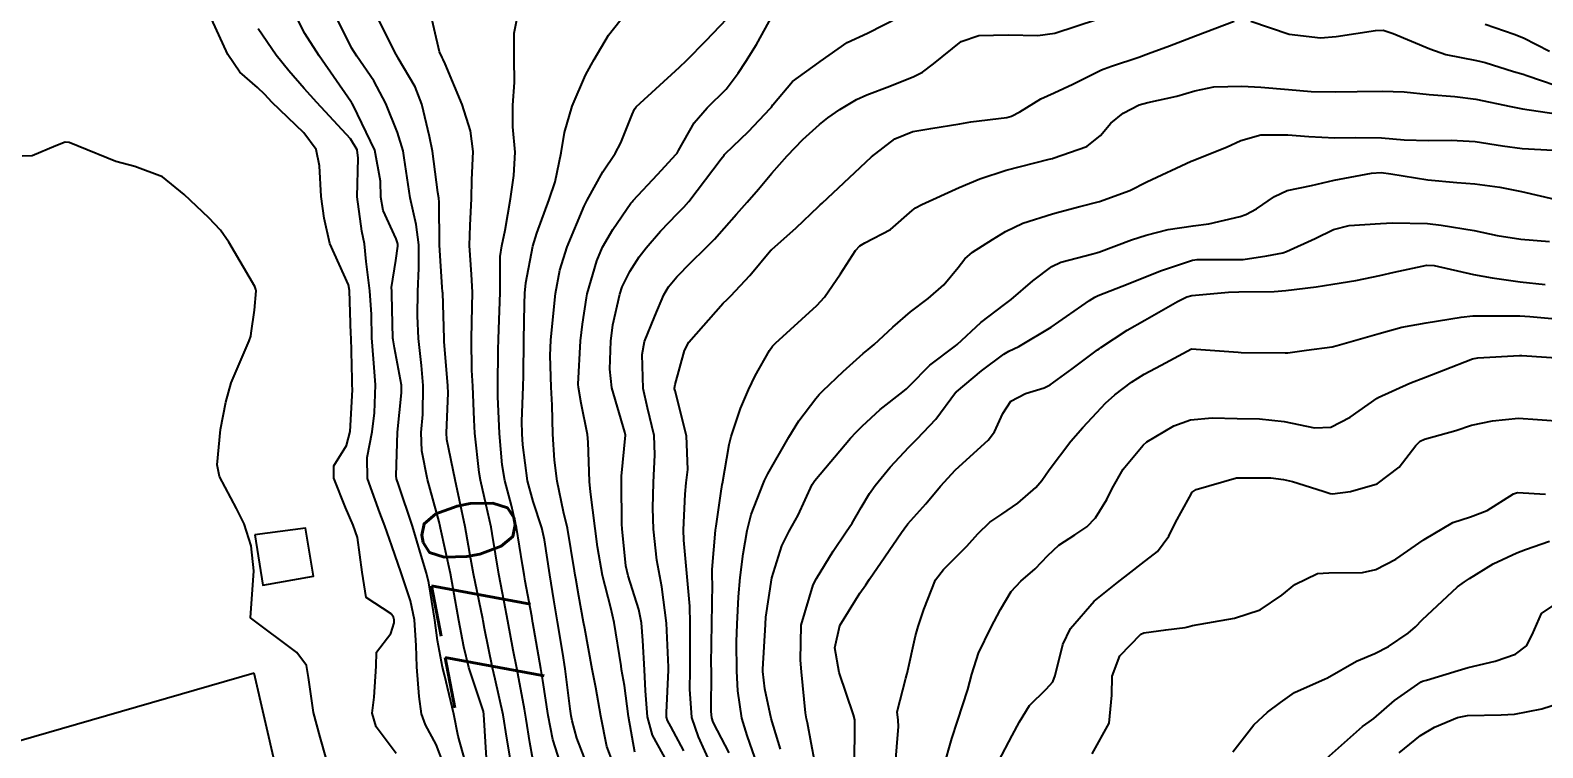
# Model space of a CAD drawing. Header units: metres. Extents: x 318500 to 325275, y 7408834 to 7428799.
# Drawn here: x 321789.5 to 321854.1, y 7423476 to 7423506.6 of the extents above; entities that cross this region are included whole.
import ezdxf
from ezdxf.enums import TextEntityAlignment as Align

# ---------------------------------------------------------------- set-up
doc = ezdxf.new("R2010")
doc.units = ezdxf.units.M
doc.header["$MEASUREMENT"] = 0
for name, color, linetype in [('Cotas', 45, 'Continuous'), ('Curvas de Nivel 1m', 11, 'Continuous'), ('Curvas de Nivel 5m', 15, 'Continuous'), ('Edificações', 30, 'Continuous'), ('Vias Primárias', 230, 'Continuous')]:
    doc.layers.add(name, color=color, linetype=linetype)
doc.styles.add('Style-STANDARD', font='STANDARD.shx')

msp = doc.modelspace()

# ---------------------------------------------------------------- linework, layer by layer
at = {"layer": 'Curvas de Nivel 1m', "flags": 128}
for points, elevation in [([(321805.14, 7423475.723), (321804.847, 7423476.116), (321804.279, 7423476.863), (321804.115, 7423477.441), (321804.194, 7423478.117), (321804.288, 7423479.439), (321804.302, 7423480.036), (321804.911, 7423480.842), (321805.051, 7423481.295), (321805.051, 7423481.428), (321805.026, 7423481.533), (321804.923, 7423481.683), (321803.864, 7423482.38), (321803.683, 7423483.449), (321803.489, 7423484.925), (321803.308, 7423485.455), (321802.981, 7423486.213), (321802.48, 7423487.465), (321802.484, 7423487.987), (321803.014, 7423488.851), (321803.181, 7423489.458), (321803.272, 7423491.232), (321803.266, 7423491.457), (321803.262, 7423491.666), (321803.213, 7423493.458), (321803.209, 7423493.595), (321803.153, 7423495.459), (321803.104, 7423495.7), (321802.313, 7423497.468), (321802.066, 7423498.546), (321801.943, 7423499.472), (321801.866, 7423500.777), (321801.728, 7423501.475), (321801.191, 7423502.189), (321799.828, 7423503.501), (321799.528, 7423503.82), (321799.216, 7423504.121), (321798.473, 7423504.772), (321797.953, 7423505.529), (321797.253, 7423507.047)], 766), ([(321808.079, 7423475.388), (321807.785, 7423476.456), (321807.6, 7423477.393), (321807.201, 7423479.081), (321807.122, 7423479.398), (321806.907, 7423480.543), (321806.785, 7423481.402), (321806.532, 7423483.002), (321806.428, 7423483.408), (321806.2, 7423484.162), (321805.831, 7423485.417), (321805.236, 7423487.187), (321805.16, 7423487.428), (321805.142, 7423487.568), (321805.194, 7423489.427), (321805.368, 7423491.102), (321805.362, 7423491.425), (321805.074, 7423493.013), (321805.006, 7423493.358), (321804.999, 7423493.431), (321804.961, 7423495.295), (321804.95, 7423495.432), (321804.946, 7423495.589), (321805.12, 7423496.738), (321805.208, 7423497.349), (321805.211, 7423497.429), (321805.201, 7423497.499), (321805.132, 7423497.665), (321804.587, 7423498.881), (321804.48, 7423499.44), (321804.473, 7423500.127), (321804.23, 7423501.444), (321803.299, 7423503.369), (321803.253, 7423503.459), (321803.238, 7423503.487), (321803.211, 7423503.528), (321801.849, 7423505.474), (321801.244, 7423506.423), (321800.704, 7423507.488)], 768), ([(321808.993, 7423475.529), (321808.886, 7423477.38), (321808.862, 7423477.507), (321808.245, 7423479.386), (321808.028, 7423480.264), (321807.817, 7423481.391), (321807.573, 7423482.754), (321807.452, 7423483.395), (321807.034, 7423485.335), (321807.02, 7423485.4), (321806.973, 7423485.598), (321806.483, 7423487.408), (321806.232, 7423488.631), (321806.208, 7423489.412), (321806.27, 7423490.172), (321806.298, 7423491.411), (321806.216, 7423492.259), (321806.097, 7423493.415), (321806.052, 7423494.378), (321806.068, 7423495.415), (321806.107, 7423496.423), (321806.104, 7423497.415), (321805.999, 7423498.278), (321805.733, 7423499.421), (321805.487, 7423501.114), (321805.434, 7423501.426), (321805.191, 7423502.195), (321804.693, 7423503.438), (321804.183, 7423504.409), (321803.466, 7423505.456), (321803.235, 7423505.81), (321802.41, 7423507.468)], 769), ([(321810.971, 7423475.478), (321810.848, 7423476.185), (321810.688, 7423477.183), (321810.661, 7423477.353), (321810.61, 7423477.607), (321810.283, 7423479.359), (321810.138, 7423480.125), (321809.903, 7423481.365), (321809.745, 7423482.185), (321809.516, 7423483.371), (321809.24, 7423485.101), (321809.191, 7423485.377), (321808.984, 7423486.316), (321808.742, 7423487.383), (321808.683, 7423487.704), (321808.491, 7423489.385), (321808.464, 7423489.951), (321808.406, 7423491.386), (321808.375, 7423492.072), (321808.353, 7423493.387), (321808.365, 7423494.109), (321808.392, 7423495.387), (321808.353, 7423496.146), (321808.272, 7423497.389), (321808.298, 7423498.229), (321808.35, 7423499.388), (321808.374, 7423500.176), (321808.422, 7423501.388), (321808.316, 7423502.266), (321807.954, 7423503.393), (321807.227, 7423505.131), (321807.144, 7423505.316), (321807.101, 7423505.402), (321806.994, 7423505.643), (321806.57, 7423507.41)], 771), ([(321812.138, 7423475.331), (321811.827, 7423476.313), (321811.629, 7423477.338), (321811.396, 7423478.829), (321811.311, 7423479.344), (321810.97, 7423481.298), (321810.964, 7423481.349), (321810.955, 7423481.385), (321810.922, 7423481.583), (321810.649, 7423483.066), (321810.595, 7423483.355), (321810.529, 7423483.773), (321810.274, 7423485.36), (321810.057, 7423486.291), (321809.775, 7423487.368), (321809.664, 7423488.028), (321809.551, 7423489.372), (321809.475, 7423490.942), (321809.477, 7423491.374), (321809.498, 7423492.949), (321809.501, 7423493.374), (321809.519, 7423493.808), (321809.574, 7423495.373), (321809.584, 7423496.912), (321809.642, 7423497.372), (321809.798, 7423498.032), (321810.013, 7423499.367), (321810.161, 7423500.369), (321810.212, 7423501.365), (321810.121, 7423502.441), (321810.114, 7423503.366), (321810.184, 7423504.33), (321810.168, 7423505.366), (321810.177, 7423506.435), (321810.364, 7423507.363)], 772), ([(321813.258, 7423475.316), (321812.851, 7423476.378), (321812.651, 7423477.116), (321812.607, 7423477.324), (321812.564, 7423477.625), (321812.346, 7423479.328), (321812.248, 7423479.982), (321812.031, 7423481.333), (321811.873, 7423482.279), (321811.697, 7423483.339), (321811.474, 7423484.83), (321811.361, 7423485.344), (321810.987, 7423486.461), (321810.75, 7423487.354), (321810.548, 7423488.889), (321810.51, 7423489.358), (321810.498, 7423489.887), (321810.563, 7423491.357), (321810.573, 7423491.841), (321810.581, 7423493.357), (321810.623, 7423494.885), (321810.632, 7423495.357), (321810.666, 7423495.797), (321810.968, 7423497.352), (321811.136, 7423497.914), (321811.668, 7423499.342), (321811.922, 7423500.099), (321812.179, 7423501.335), (321812.322, 7423502.204), (321812.655, 7423503.328), (321813.223, 7423504.646), (321813.458, 7423505.088), (321813.594, 7423505.316), (321814.206, 7423506.35), (321814.95, 7423507.303)], 773), ([(321814.396, 7423475.304), (321814.135, 7423476.019), (321813.867, 7423477.31), (321813.654, 7423478.537), (321813.511, 7423479.314), (321813.187, 7423481.046), (321813.136, 7423481.318), (321812.931, 7423482.425), (321812.802, 7423483.185), (321812.778, 7423483.322), (321812.752, 7423483.514), (321812.454, 7423485.328), (321812.287, 7423486.024), (321812.011, 7423487.335), (321811.901, 7423488.229), (321811.831, 7423489.338), (321811.802, 7423490.575), (321811.761, 7423491.339), (321811.716, 7423492.695), (321811.747, 7423493.34), (321811.814, 7423494.065), (321811.942, 7423495.337), (321812.125, 7423496.325), (321812.441, 7423497.33), (321813.156, 7423499.065), (321813.243, 7423499.235), (321813.287, 7423499.319), (321813.963, 7423500.521), (321814.485, 7423501.307), (321814.728, 7423501.764), (321815.205, 7423502.966), (321815.306, 7423503.201), (321815.379, 7423503.297), (321817.227, 7423504.98), (321817.527, 7423505.266), (321818.368, 7423506.128), (321819.257, 7423507.047)], 774), ([(321816.767, 7423475.271), (321816.076, 7423476.506), (321815.869, 7423477.285), (321815.774, 7423478.389), (321815.738, 7423479.287), (321815.663, 7423480.535), (321815.607, 7423481.29), (321815.502, 7423481.868), (321815.038, 7423483.299), (321814.946, 7423483.717), (321814.781, 7423485.302), (321814.771, 7423485.504), (321814.749, 7423487.303), (321814.762, 7423487.543), (321814.92, 7423489.301), (321814.905, 7423489.418), (321814.349, 7423491.307), (321814.262, 7423492.108), (321814.303, 7423493.308), (321814.392, 7423494.002), (321814.686, 7423495.304), (321814.79, 7423495.618), (321815.115, 7423496.269), (321815.515, 7423496.903), (321815.805, 7423497.29), (321816.422, 7423497.999), (321817.152, 7423498.754), (321817.412, 7423499.011), (321817.626, 7423499.263), (321819.01, 7423501.074), (321819.134, 7423501.241), (321819.155, 7423501.266), (321819.181, 7423501.294), (321820.176, 7423502.249), (321821.104, 7423503.221), (321821.151, 7423503.281), (321821.212, 7423503.38), (321822.061, 7423504.374), (321823.176, 7423505.191), (321823.24, 7423505.235), (321824.393, 7423506.035), (321825.253, 7423506.434), (321826.644, 7423507.149)], 776), ([(321817.421, 7423475.837), (321816.856, 7423476.871), (321816.719, 7423477.133), (321816.682, 7423477.273), (321816.672, 7423477.464), (321816.762, 7423479.272), (321816.762, 7423479.402), (321816.681, 7423481.274), (321816.482, 7423482.823), (321816.39, 7423483.278), (321816.265, 7423483.966), (321816.12, 7423485.283), (321816.089, 7423486.178), (321816.116, 7423487.283), (321816.184, 7423488.454), (321816.146, 7423489.283), (321815.862, 7423490.463), (321815.687, 7423491.29), (321815.635, 7423492.728), (321815.744, 7423493.29), (321816.177, 7423494.37), (321816.564, 7423495.278), (321816.759, 7423495.621), (321817.112, 7423496.05), (321817.719, 7423496.663), (321818.32, 7423497.252), (321818.723, 7423497.659), (321819.143, 7423498.122), (321819.668, 7423498.719), (321820.123, 7423499.23), (321820.602, 7423499.789), (321821.172, 7423500.464), (321821.823, 7423501.21), (321822.489, 7423501.902), (321823.2, 7423502.544), (321823.568, 7423502.823), (321824.08, 7423503.181), (321824.779, 7423503.612), (321825.22, 7423503.805), (321826.205, 7423504.176), (321827.232, 7423504.591), (321827.601, 7423504.768), (321828.071, 7423505.128), (321829.25, 7423506.077), (321830.011, 7423506.343), (321831.253, 7423506.369), (321832.52, 7423506.339), (321833.254, 7423506.443), (321835.07, 7423507.033)], 777), ([(321807.11, 7423475.397), (321806.847, 7423476.103), (321806.396, 7423476.948), (321806.215, 7423477.41), (321806.126, 7423478.156), (321806.015, 7423479.413), (321805.99, 7423480.327), (321805.918, 7423481.415), (321805.744, 7423482.234), (321805.349, 7423483.424), (321804.957, 7423484.573), (321804.66, 7423485.435), (321804.438, 7423485.978), (321803.922, 7423487.446), (321803.903, 7423488.341), (321804.111, 7423489.444), (321804.22, 7423490.254), (321804.255, 7423491.442), (321804.169, 7423492.546), (321804.106, 7423493.445), (321804.087, 7423494.447), (321804.01, 7423495.446), (321803.862, 7423496.706), (321803.785, 7423497.45), (321803.679, 7423497.995), (321803.478, 7423499.455), (321803.524, 7423501.106), (321803.469, 7423501.456), (321803.187, 7423501.926), (321801.757, 7423503.475), (321801.216, 7423504.071), (321800.561, 7423504.828), (321800.024, 7423505.498), (321799.247, 7423506.615)], 767), ([(321818.581, 7423475.244), (321818.037, 7423476.437), (321817.763, 7423477.256), (321817.674, 7423478.462), (321817.686, 7423479.258), (321817.68, 7423480.486), (321817.686, 7423481.259), (321817.672, 7423482.004), (321817.558, 7423483.261), (321817.411, 7423484.815), (321817.403, 7423485.264), (321817.474, 7423486.782), (321817.52, 7423487.262), (321817.583, 7423487.838), (321817.529, 7423489.262), (321817.049, 7423491.18), (321817.025, 7423491.27), (321817.023, 7423491.298), (321817.053, 7423491.462), (321817.438, 7423492.901), (321817.634, 7423493.262), (321819.097, 7423494.92), (321819.259, 7423495.078), (321819.42, 7423495.237), (321820.24, 7423496.102), (321821.129, 7423497.177), (321821.151, 7423497.199), (321821.17, 7423497.219), (321822.211, 7423498.137), (321823.158, 7423499.048), (321823.233, 7423499.114), (321823.325, 7423499.188), (321825.178, 7423500.933), (321825.427, 7423501.166), (321826.418, 7423501.925), (321827.197, 7423502.24), (321827.955, 7423502.372), (321829.202, 7423502.574), (321829.659, 7423502.65), (321831.206, 7423502.842), (321831.404, 7423502.891), (321831.751, 7423503.082), (321832.649, 7423503.638), (321833.222, 7423503.889), (321834.016, 7423504.26), (321835.238, 7423504.871), (321835.35, 7423504.917), (321835.666, 7423505.026), (321836.839, 7423505.42), (321837.246, 7423505.563), (321838.149, 7423505.897), (321839.253, 7423506.323), (321840.898, 7423506.955)], 778), ([(321841.619, 7423506.946), (321843.255, 7423506.4), (321844.583, 7423506.24), (321845.254, 7423506.29), (321846.937, 7423506.555), (321847.257, 7423506.558), (321847.696, 7423506.425), (321849.249, 7423505.766), (321849.94, 7423505.533), (321851.245, 7423505.272), (321851.613, 7423505.184), (321852.828, 7423504.796), (321853.238, 7423504.682), (321853.397, 7423504.629), (321855.229, 7423504.01)], 778), ([(321851.616, 7423506.815), (321852.86, 7423506.4), (321853.254, 7423506.235), (321854.357, 7423505.67)], 777), ([(321819.354, 7423475.744), (321818.855, 7423476.704), (321818.674, 7423477.058), (321818.614, 7423477.244), (321818.589, 7423477.519), (321818.591, 7423479.244), (321818.59, 7423479.55), (321818.608, 7423481.245), (321818.644, 7423482.951), (321818.629, 7423483.245), (321818.62, 7423483.57), (321818.77, 7423485.243), (321818.793, 7423485.422), (321818.994, 7423486.809), (321819.053, 7423487.185), (321819.064, 7423487.239), (321819.356, 7423488.897), (321819.435, 7423489.236), (321819.831, 7423490.439), (321820.172, 7423491.229), (321820.463, 7423491.822), (321821.075, 7423492.904), (321821.205, 7423493.092), (321821.324, 7423493.216), (321823.096, 7423494.819), (321823.423, 7423495.185), (321824.109, 7423496.181), (321824.737, 7423497.166), (321824.926, 7423497.371), (321825.135, 7423497.494), (321826.235, 7423498.058), (321827.156, 7423498.868), (321827.303, 7423498.993), (321827.575, 7423499.134), (321829.167, 7423499.852), (321830.046, 7423500.227), (321831.175, 7423500.588), (321833.002, 7423501.063), (321833.144, 7423501.097), (321833.181, 7423501.111), (321834.62, 7423501.607), (321835.196, 7423502.074), (321835.634, 7423502.596), (321836.167, 7423503.02), (321836.854, 7423503.375), (321837.217, 7423503.486), (321838.458, 7423503.755), (321839.225, 7423503.98), (321840.041, 7423504.155), (321841.228, 7423504.179), (321842.043, 7423504.127), (321843.227, 7423504.03), (321844.191, 7423503.95), (321845.225, 7423503.93), (321846.161, 7423503.951), (321847.226, 7423503.967), (321848.153, 7423503.934), (321849.225, 7423503.827), (321850.324, 7423503.733), (321851.222, 7423503.624), (321852.709, 7423503.306), (321853.216, 7423503.203), (321855.038, 7423502.946)], 779), ([(321821.541, 7423475.903), (321821.144, 7423477.216), (321820.879, 7423478.478), (321820.794, 7423479.221), (321820.791, 7423479.321), (321820.897, 7423481.22), (321820.899, 7423481.241), (321820.923, 7423481.541), (321821.177, 7423483.216), (321821.594, 7423484.577), (321821.912, 7423485.206), (321822.291, 7423485.89), (321822.893, 7423487.192), (321823.002, 7423487.36), (321824.536, 7423489.167), (321824.767, 7423489.421), (321825.028, 7423489.686), (321825.801, 7423490.39), (321826.759, 7423491.143), (321826.924, 7423491.27), (321827.054, 7423491.393), (321827.92, 7423492.274), (321829.013, 7423493.111), (321829.081, 7423493.166), (321830.087, 7423494.103), (321831.098, 7423494.872), (321831.385, 7423495.086), (321832.312, 7423495.872), (321833.121, 7423496.49), (321833.504, 7423496.674), (321834.869, 7423497.034), (321835.078, 7423497.083), (321835.131, 7423497.098), (321836.528, 7423497.627), (321837.142, 7423497.821), (321838.081, 7423498.06), (321839.149, 7423498.217), (321839.818, 7423498.302), (321841.155, 7423498.614), (321841.405, 7423498.699), (321841.853, 7423498.943), (321842.624, 7423499.477), (321843.168, 7423499.722), (321844.198, 7423499.942), (321845.173, 7423500.165), (321846.762, 7423500.462), (321847.176, 7423500.489), (321847.597, 7423500.445), (321849.173, 7423500.176), (321850.408, 7423500.067), (321851.172, 7423500.013), (321852.237, 7423499.87), (321853.169, 7423499.692), (321854.578, 7423499.364)], 781), ([(321823.006, 7423475.352), (321822.85, 7423476.173), (321822.689, 7423477.023), (321822.652, 7423477.193), (321822.604, 7423477.454), (321822.44, 7423479.197), (321822.393, 7423479.702), (321822.429, 7423481.197), (321822.937, 7423482.913), (321823.077, 7423483.188), (321823.786, 7423484.349), (321824.346, 7423485.169), (321824.595, 7423485.547), (321824.986, 7423486.215), (321825.341, 7423486.81), (321825.578, 7423487.154), (321826.228, 7423487.927), (321827.016, 7423488.787), (321827.372, 7423489.135), (321828.174, 7423489.982), (321829.012, 7423491.111), (321829.028, 7423491.132), (321829.051, 7423491.149), (321830.121, 7423492.037), (321831.075, 7423492.75), (321831.292, 7423492.871), (321831.714, 7423493.08), (321833.088, 7423493.905), (321834.728, 7423495.036), (321834.954, 7423495.181), (321835.103, 7423495.249), (321836.384, 7423495.744), (321837.116, 7423496.046), (321837.801, 7423496.319), (321839.127, 7423496.754), (321839.325, 7423496.779), (321841.127, 7423496.783), (321841.284, 7423496.792), (321842.295, 7423496.938), (321842.988, 7423497.076), (321843.133, 7423497.125), (321844.366, 7423497.687), (321845.147, 7423498.059), (321845.809, 7423498.231), (321847.152, 7423498.326), (321847.667, 7423498.35), (321849.152, 7423498.317), (321849.745, 7423498.247), (321851.148, 7423498.023), (321852.136, 7423497.814), (321853.143, 7423497.657), (321854.361, 7423497.559)], 782), ([(321824.696, 7423475.162), (321824.72, 7423477.024), (321824.713, 7423477.162), (321824.652, 7423477.375), (321824.046, 7423479.173), (321823.861, 7423480.221), (321824.068, 7423481.173), (321824.934, 7423482.562), (321825.182, 7423482.913), (321825.344, 7423483.156), (321825.998, 7423484.105), (321826.711, 7423485.143), (321826.814, 7423485.3), (321826.976, 7423485.509), (321827.747, 7423486.371), (321828.369, 7423487.119), (321829.007, 7423487.81), (321830.408, 7423489.089), (321830.675, 7423489.436), (321831.037, 7423490.224), (321831.378, 7423490.744), (321832.001, 7423491.07), (321832.802, 7423491.315), (321833.056, 7423491.439), (321833.993, 7423492.12), (321835.078, 7423492.929), (321835.136, 7423492.973), (321835.215, 7423493.029), (321836.337, 7423493.768), (321837.092, 7423494.2), (321838.484, 7423494.989), (321838.888, 7423495.198), (321839.104, 7423495.257), (321840.669, 7423495.394), (321841.107, 7423495.406), (321842.615, 7423495.427), (321843.108, 7423495.457), (321844.406, 7423495.615), (321845.112, 7423495.731), (321846.104, 7423495.896), (321847.119, 7423496.11), (321847.734, 7423496.25), (321849.125, 7423496.544), (321849.447, 7423496.523), (321851.12, 7423496.144), (321851.918, 7423496.008), (321853.116, 7423495.833), (321854.172, 7423495.722)], 783), ([(321826.435, 7423475.144), (321826.585, 7423476.871), (321826.566, 7423477.143), (321826.516, 7423477.493), (321826.887, 7423478.929), (321826.936, 7423479.093), (321826.944, 7423479.139), (321827.308, 7423480.74), (321827.415, 7423481.133), (321827.657, 7423481.859), (321828.16, 7423483.122), (321828.494, 7423483.569), (321828.954, 7423484.023), (321829.495, 7423484.569), (321829.969, 7423485.095), (321830.476, 7423485.589), (321830.983, 7423485.93), (321831.672, 7423486.391), (321832.442, 7423487.066), (321832.698, 7423487.368), (321833.008, 7423487.811), (321833.936, 7423489.046), (321834.445, 7423489.623), (321835.039, 7423490.264), (321835.407, 7423490.664), (321835.805, 7423491.022), (321836.517, 7423491.557), (321837.063, 7423491.896), (321837.795, 7423492.274), (321839.08, 7423492.98), (321841.078, 7423492.835), (321841.2, 7423492.827), (321843.078, 7423492.804), (321843.195, 7423492.812), (321843.991, 7423492.916), (321845.082, 7423493.066), (321845.299, 7423493.114), (321847.088, 7423493.635), (321848.056, 7423493.894), (321849.092, 7423494.092), (321850.594, 7423494.326), (321851.096, 7423494.378), (321852.687, 7423494.387), (321853.096, 7423494.38), (321853.529, 7423494.352), (321855.094, 7423494.212)], 784), ([(321830.843, 7423475.379), (321831.435, 7423476.494), (321831.743, 7423477.071), (321832.168, 7423477.769), (321832.881, 7423478.458), (321833.169, 7423478.772), (321833.268, 7423479.054), (321833.59, 7423480.369), (321833.913, 7423481.045), (321834.932, 7423482.224), (321835.921, 7423483.015), (321836.494, 7423483.46), (321836.952, 7423483.813), (321837.632, 7423484.328), (321838.117, 7423484.993), (321838.4, 7423485.568), (321838.995, 7423486.655), (321839.119, 7423486.858), (321839.279, 7423486.976), (321841.005, 7423487.471), (321842.468, 7423487.473), (321843.005, 7423487.401), (321843.397, 7423487.317), (321844.696, 7423486.905), (321844.999, 7423486.805), (321845.105, 7423486.792), (321845.871, 7423486.887), (321847.003, 7423487.22), (321847.942, 7423487.929), (321848.651, 7423488.854), (321848.836, 7423489.039), (321849.024, 7423489.12), (321850.362, 7423489.498), (321851.034, 7423489.726), (321851.935, 7423489.909), (321853.038, 7423490.018), (321853.855, 7423489.965), (321855.037, 7423489.878)], 786), ([(321834.847, 7423475.714), (321835.565, 7423477.019), (321835.687, 7423478.209), (321835.692, 7423479.018), (321836.028, 7423479.888), (321836.917, 7423480.809), (321837.049, 7423480.868), (321837.985, 7423480.989), (321838.81, 7423481.093), (321838.921, 7423481.121), (321839.123, 7423481.178), (321840.925, 7423481.493), (321842.018, 7423481.85), (321842.935, 7423482.468), (321843.493, 7423482.922), (321844.465, 7423483.39), (321844.948, 7423483.426), (321846.385, 7423483.442), (321846.951, 7423483.57), (321847.805, 7423484.014), (321848.97, 7423484.819), (321848.988, 7423484.832), (321849.016, 7423484.849), (321850.24, 7423485.572), (321850.985, 7423485.812), (321851.708, 7423486.09), (321852.823, 7423486.793), (321853.001, 7423486.852), (321854.187, 7423486.778)], 787), ([(321840.848, 7423475.798), (321841.748, 7423476.941), (321842.324, 7423477.479), (321842.875, 7423477.901), (321843.486, 7423478.316), (321844.794, 7423478.901), (321844.864, 7423478.927), (321844.891, 7423478.941), (321846.129, 7423479.655), (321846.907, 7423479.983), (321847.49, 7423480.285), (321848.332, 7423480.856), (321848.646, 7423481.129), (321848.926, 7423481.425), (321850.436, 7423482.828), (321850.73, 7423483.037), (321850.945, 7423483.179), (321851.954, 7423483.806), (321852.962, 7423484.277), (321853.336, 7423484.415), (321854.359, 7423484.776)], 788), ([(321844.846, 7423475.514), (321846.386, 7423476.877), (321846.666, 7423477.07), (321846.865, 7423477.219), (321847.753, 7423477.985), (321848.889, 7423478.779), (321848.938, 7423478.8), (321849.108, 7423478.847), (321850.46, 7423479.263), (321850.898, 7423479.382), (321852.041, 7423479.664), (321852.908, 7423479.96), (321853.387, 7423480.311), (321853.628, 7423480.783), (321854.02, 7423481.688), (321854.935, 7423482.296)], 789)]:
    msp.add_lwpolyline(points, dxfattribs=dict(at, elevation=elevation))
at = {"layer": 'Curvas de Nivel 5m', "flags": 128}
for points, elevation in [([(321810.036, 7423475.362), (321809.862, 7423476.377), (321809.712, 7423477.367), (321809.369, 7423478.887), (321809.255, 7423479.375), (321808.915, 7423481.057), (321808.848, 7423481.381), (321808.832, 7423481.47), (321808.439, 7423483.385), (321808.322, 7423484.014), (321808.083, 7423485.389), (321807.849, 7423486.529), (321807.659, 7423487.393), (321807.307, 7423489.107), (321807.284, 7423489.397), (321807.359, 7423491.083), (321807.349, 7423491.397), (321807.193, 7423493.284), (321807.181, 7423493.399), (321807.128, 7423495.372), (321807.122, 7423495.4), (321807.103, 7423495.61), (321806.993, 7423497.402), (321806.973, 7423499.227), (321806.956, 7423499.403), (321806.919, 7423499.638), (321806.687, 7423501.407), (321806.562, 7423502.037), (321806.233, 7423503.415), (321805.947, 7423504.149), (321805.229, 7423505.376), (321805.21, 7423505.411), (321805.196, 7423505.431), (321805.135, 7423505.528), (321804.17, 7423507.446)], 770), ([(321815.326, 7423475.774), (321815.059, 7423477.297), (321814.88, 7423478.62), (321814.763, 7423479.301), (321814.735, 7423479.459), (321814.438, 7423481.305), (321814.295, 7423481.938), (321813.944, 7423483.31), (321813.734, 7423484.537), (321813.637, 7423485.313), (321813.436, 7423486.873), (321813.395, 7423487.316), (321813.34, 7423488.994), (321813.309, 7423489.317), (321813.04, 7423490.658), (321812.92, 7423491.322), (321812.91, 7423491.464), (321813.01, 7423493.321), (321813.087, 7423494.035), (321813.26, 7423495.157), (321813.297, 7423495.318), (321813.707, 7423496.729), (321813.95, 7423497.312), (321814.383, 7423498.066), (321815.158, 7423499.186), (321815.21, 7423499.249), (321815.255, 7423499.299), (321816.298, 7423500.41), (321817.09, 7423501.271), (321817.127, 7423501.324), (321817.182, 7423501.43), (321817.852, 7423502.608), (321818.416, 7423503.252), (321819.218, 7423504.055), (321819.73, 7423504.73), (321820.066, 7423505.232), (321820.521, 7423505.953), (321821.21, 7423507.22)], 775), ([(321820.562, 7423475.223), (321820.12, 7423476.494), (321819.889, 7423477.23), (321819.721, 7423478.388), (321819.68, 7423479.232), (321819.662, 7423480.479), (321819.69, 7423481.232), (321819.756, 7423482.407), (321819.818, 7423483.231), (321819.947, 7423484.238), (321820.121, 7423485.228), (321820.297, 7423485.91), (321820.803, 7423487.222), (321820.86, 7423487.363), (321821.004, 7423487.651), (321821.893, 7423489.207), (321822.328, 7423489.903), (321823.045, 7423490.864), (321823.199, 7423491.036), (321823.343, 7423491.186), (321824.222, 7423492.013), (321825.074, 7423492.777), (321825.287, 7423492.947), (321825.538, 7423493.155), (321826.33, 7423493.906), (321827.094, 7423494.555), (321827.844, 7423495.129), (321828.517, 7423495.711), (321829.12, 7423496.438), (321829.416, 7423496.817), (321829.74, 7423497.104), (321830.592, 7423497.642), (321831.143, 7423497.974), (321831.889, 7423498.338), (321833.155, 7423498.739), (321833.409, 7423498.803), (321834.314, 7423499.043), (321835.162, 7423499.26), (321836.457, 7423499.727), (321837.171, 7423500.102), (321839.073, 7423500.982), (321839.156, 7423501.005), (321839.181, 7423501.018), (321840.573, 7423501.575), (321841.194, 7423501.857), (321842.044, 7423502.095), (321843.198, 7423502.099), (321844.089, 7423502.024), (321845.196, 7423501.973), (321846.093, 7423501.991), (321847.197, 7423501.974), (321848.166, 7423501.889), (321849.195, 7423501.859), (321850.162, 7423501.869), (321851.195, 7423501.814), (321852.357, 7423501.638), (321853.191, 7423501.517), (321854.513, 7423501.453)], 780), ([(321802.17, 7423475.467), (321801.896, 7423476.423), (321801.604, 7423477.473), (321801.394, 7423478.963), (321801.319, 7423479.476), (321800.898, 7423480.022), (321798.92, 7423481.51), (321799.067, 7423483.508), (321798.956, 7423484.573), (321798.645, 7423485.515), (321798.326, 7423486.174), (321797.602, 7423487.531), (321797.499, 7423488.027), (321797.644, 7423489.531), (321797.866, 7423490.699), (321798.103, 7423491.524), (321798.866, 7423493.311), (321798.931, 7423493.512), (321798.944, 7423493.64), (321799.087, 7423494.631), (321799.161, 7423495.447), (321799.152, 7423495.509), (321799.102, 7423495.637), (321798, 7423497.527), (321797.636, 7423498.033), (321797.14, 7423498.558), (321796.096, 7423499.551), (321795.161, 7423500.312), (321793.989, 7423500.756), (321793.171, 7423500.96), (321791.568, 7423501.614), (321791.182, 7423501.768), (321791.018, 7423501.786), (321790.611, 7423501.626), (321789.602, 7423501.208), (321789.173, 7423501.192)], 765), ([(321828.499, 7423475.115), (321828.852, 7423476.355), (321829.091, 7423477.107), (321829.532, 7423478.449), (321829.713, 7423479.098), (321829.998, 7423479.999), (321830.521, 7423481.086), (321830.928, 7423481.865), (321831.384, 7423482.627), (321831.803, 7423483.071), (321832.417, 7423483.597), (321832.956, 7423484.158), (321833.416, 7423484.601), (321834.104, 7423485.043), (321834.623, 7423485.387), (321834.981, 7423485.769), (321835.47, 7423486.548), (321835.699, 7423487.023), (321836.174, 7423487.852), (321837.019, 7423488.875), (321837.18, 7423489.008), (321838.326, 7423489.695), (321839.035, 7423489.956), (321839.97, 7423490.032), (321841.036, 7423490.003), (321841.988, 7423489.988), (321843.034, 7423489.88), (321844.328, 7423489.613), (321845.031, 7423489.635), (321845.862, 7423490.063), (321847.003, 7423490.871), (321847.031, 7423490.89), (321847.05, 7423490.899), (321848.408, 7423491.508), (321849.064, 7423491.766), (321849.835, 7423492.072), (321851.076, 7423492.543), (321851.305, 7423492.588), (321853.079, 7423492.693), (321853.177, 7423492.691), (321855.077, 7423492.568)], 785), ([(321847.953, 7423475.755), (321848.856, 7423476.487), (321849.45, 7423476.841), (321850.44, 7423477.253), (321850.868, 7423477.336), (321852.301, 7423477.366), (321852.869, 7423477.398), (321854.029, 7423477.622), (321854.877, 7423477.901)], 790)]:
    msp.add_lwpolyline(points, dxfattribs=dict(at, elevation=elevation))
at = {"layer": 'Edificações'}
for points in [[(321799.112, 7423485.046), (321799.452, 7423482.894), (321801.606, 7423483.29), (321801.266, 7423485.329)], [(321799.08, 7423479.144), (321787.742, 7423475.874), (321789.719, 7423469.658), (321790.452, 7423469.827), (321791.637, 7423465.937), (321796.882, 7423467.403), (321796.431, 7423469.376), (321800.548, 7423470.166), (321799.985, 7423475.196)]]:
    msp.add_lwpolyline(points, close=True, dxfattribs=at)
at = {"layer": 'Vias Primárias'}
for points in [[(323715.644, 7420145.548, 0), (323709.04, 7420132.939)], [(323831.088, 7420001.787, 0), (323833.844, 7420008.443, 0.220888)]]:
    msp.add_lwpolyline(points, format="xyb", dxfattribs=at)

# ---------------------------------------------------------------- texts
at = {"layer": 'Cotas', "style": 'Style-STANDARD'}
msp.add_text('770', height=4, rotation=100.83939, dxfattribs=at).set_placement((321808.814, 7423482.18, 770), align=Align.MIDDLE_CENTER)

doc.saveas('drawing.dxf')
